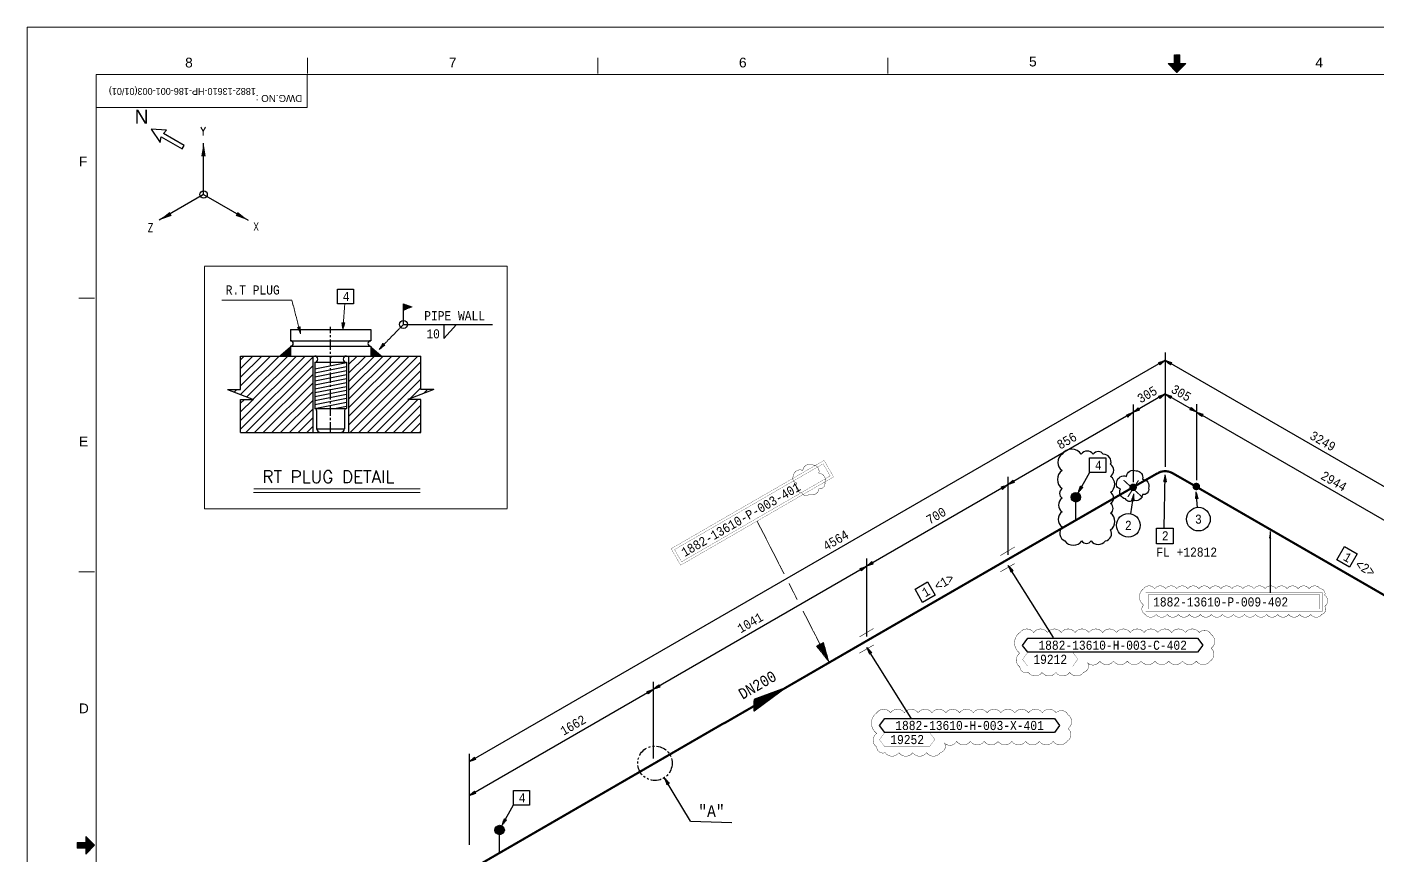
# Model space of a CAD drawing. Header units: inches. Extents: x 2106 to 2947, y -14 to 580.
# Drawn here: x 2106.2 to 2595.8, y 279.7 to 580.2 of the extents above; entities that cross this region are included whole.
import ezdxf
from ezdxf.enums import TextEntityAlignment as Align

# ---------------------------------------------------------------- set-up
doc = ezdxf.new("R2010")
doc.units = ezdxf.units.IN
doc.header["$MEASUREMENT"] = 0
for name, pattern in [('CENTER', [2, 1.25, -0.25, 0.25, -0.25]), ('PHANTOM2', [1.25, 0.625, -0.125, 0.125, -0.125, 0.125, -0.125]), ('Solid', [1, 1, 0])]:
    doc.linetypes.add(name, pattern=pattern)
for name, color, linetype in [('1', 7, 'Continuous'), ('2', 2, 'Continuous'), ('3', 7, 'Continuous'), ('4', 7, 'Continuous'), ('BG 0 -1', 7, 'Continuous'), ('Border', 7, 'Continuous'), ('CO', 7, 'Continuous'), ('DIM-LINES', 7, 'Continuous'), ('DIM-TEXT', 7, 'Continuous'), ('FITTINGS', 7, 'Continuous'), ('FRAME', 7, 'Continuous'), ('ISO-TEXT', 7, 'Continuous'), ('NOZZLES', 7, 'Continuous'), ('Rev.4', 6, 'Continuous'), ('WELDS', 7, 'Continuous')]:
    doc.layers.add(name, color=color, linetype=linetype)
for name, color, linetype, lineweight in [('materialLabel', 2, 'Solid', 13), ('spool', 2, 'Solid', 13), ('weldCyanLabel', 4, 'Solid', 13), ('weldDimension', 2, 'Solid', 13)]:
    doc.layers.add(name, color=color, linetype=linetype, lineweight=lineweight)
doc.styles.add('Arial', font='arial.ttf')
doc.styles.add('fixedText', font='MONOTXT8.shx', dxfattribs={"width": 0.85})
doc.styles.add('MONOTXT', font='MONOTXT.shx', dxfattribs={"width": 0.8})
doc.styles.add('ROMANS', font='romans.shx', dxfattribs={"width": 0.8})
doc.styles.get("Standard").update_dxf_attribs({"font": 'arial.ttf'})
doc.dimstyles.new('ISO-25', dxfattribs={"dimtxt": 2.5, "dimasz": 2.5, "dimexe": 1.25, "dimexo": 0.625, "dimtad": 1, "dimtxsty": 'Standard', "dimcen": 2.5, "dimclre": 4, "dimadec": 0, "dimazin": 0, "dimtfac": 1, "dimtmove": 0, "dimatfit": 3, "dimfxl": 1, "dimarcsym": 0})

# ---------------------------------------------------------------- blocks, each defined once
blk = doc.blocks.new('block27')
at = {"layer": 'NOZZLES', "const_width": 0.8}
for points in [[(-15.4, 0), (-10.3, 2.9)], [(-5.1, 2.9), (0, 0)]]:
    blk.add_lwpolyline(points, dxfattribs=at)
at = {"layer": 'NOZZLES', "linetype": 'ByBlock', "const_width": 0.8}
for points in [[(-10.3, 2.9), (-9.307, 3.342)], [(-9.307, 3.342), (-8.243, 3.568)], [(-8.243, 3.568), (-7.156, 3.568)], [(-7.156, 3.568), (-6.093, 3.342)], [(-6.093, 3.342), (-5.1, 2.9)]]:
    blk.add_lwpolyline(points, dxfattribs=at)
at = {"flags": 1}
for tag in ['Tag', 'UCI', 'Pipe Ref', 'Description', 'Key']:
    blk.add_attdef(tag, (0, 0), '', height=1, dxfattribs=at)
blk = doc.blocks.new('block29')
at = {"layer": 'FITTINGS', "color": 2, "linetype": 'ByBlock', "const_width": 0.2}
for points in [[(-5.2, -3.1), (0, 0)], [(0, -6), (-5.2, -9)]]:
    blk.add_lwpolyline(points, dxfattribs=at)
at = {"flags": 1}
for tag in ['Tag', 'Pipe Ref', 'Description', 'UCI', 'Key']:
    blk.add_attdef(tag, (0, 0), '', height=1, dxfattribs=at)
blk = doc.blocks.new('block30')
at = {"layer": 'FITTINGS', "color": 2, "linetype": 'ByBlock', "const_width": 0.2}
for points in [[(-5.2, -3.1), (0, 0)], [(0, -6), (-5.2, -9)]]:
    blk.add_lwpolyline(points, dxfattribs=at)
at = {"flags": 1}
for tag in ['Tag', 'Pipe Ref', 'Description', 'UCI', 'Key']:
    blk.add_attdef(tag, (0, 0), '', height=1, dxfattribs=at)
blk = doc.blocks.new('block47')
at = {"layer": 'FITTINGS', "color": 2, "linetype": 'ByBlock', "const_width": 0.4}
for points in [[(0, 0), (-9.6, -7.1)], [(-9.5, -3.5), (0, 0)], [(-9.5, -3.7), (0, 0)], [(-9.6, -7.1), (-9.5, -3.5)], [(-0.8, -0.5), (-9.5, -7)], [(-9.5, -4), (-0.8, -0.5)], [(-1.6, -0.9), (-9.5, -6.7)], [(-9.5, -4.2), (-1.6, -0.9)], [(-2.6, -1.5), (-9.5, -6.5)], [(-9.5, -4.5), (-2.6, -1.5)], [(-3.5, -1.9), (-9.5, -6.3)], [(-9.5, -4.7), (-3.5, -1.9)], [(-4.5, -2.5), (-9.5, -6)], [(-9.5, -4.9), (-4.5, -2.5)], [(-5.3, -3), (-9.5, -5.8)], [(-9.5, -5.2), (-5.3, -3)], [(-6.3, -3.5), (-9.5, -5.5)], [(-9.5, -5.4), (-6.3, -3.5)], [(-9.5, -7), (-9.5, -3.7)], [(-9.5, -6.7), (-9.5, -4)], [(-9.5, -6.5), (-9.5, -4.2)], [(-9.5, -6.3), (-9.5, -4.5)], [(-9.5, -6), (-9.5, -4.7)], [(-9.5, -5.8), (-9.5, -4.9)], [(-9.5, -5.5), (-9.5, -5.2)]]:
    blk.add_lwpolyline(points, dxfattribs=at)
at = {"flags": 1}
for tag in ['Pipe Ref', 'Description']:
    blk.add_attdef(tag, (0, 0), '', height=1, dxfattribs=at)

msp = doc.modelspace()

# ---------------------------------------------------------------- hatches: boundary and pattern name
at = {"linetype": 'Continuous'}
for points in [[(2486.34, 411.42), (2486.49, 411.41), (2486.64, 411.39), (2486.78, 411.36), (2486.92, 411.31), (2487.06, 411.26), (2487.19, 411.19), (2487.31, 411.11), (2487.43, 411.02), (2487.54, 410.92), (2487.64, 410.81), (2487.73, 410.69), (2487.81, 410.57), (2487.88, 410.44), (2487.94, 410.3), (2487.98, 410.16), (2488.01, 410.01), (2488.03, 409.87), (2488.04, 409.72), (2488.03, 409.57), (2488.01, 409.43), (2487.98, 409.28), (2487.94, 409.14), (2487.88, 409), (2487.81, 408.87), (2487.73, 408.75), (2487.64, 408.63), (2487.54, 408.52), (2487.43, 408.42), (2487.31, 408.33), (2487.19, 408.25), (2487.06, 408.18), (2486.92, 408.13), (2486.78, 408.08), (2486.64, 408.05), (2486.49, 408.03), (2486.34, 408.02), (2486.19, 408.03), (2486.05, 408.05), (2485.9, 408.08), (2485.76, 408.13), (2485.63, 408.18), (2485.49, 408.25), (2485.37, 408.33), (2485.25, 408.42), (2485.14, 408.52), (2485.04, 408.63), (2484.95, 408.75), (2484.87, 408.87), (2484.81, 409), (2484.75, 409.14), (2484.7, 409.28), (2484.67, 409.43), (2484.65, 409.57), (2484.65, 409.72), (2484.65, 409.87), (2484.67, 410.01), (2484.7, 410.16), (2484.75, 410.3), (2484.81, 410.44), (2484.87, 410.57), (2484.95, 410.69), (2485.04, 410.81), (2485.14, 410.92), (2485.25, 411.02), (2485.37, 411.11), (2485.49, 411.19), (2485.63, 411.26), (2485.76, 411.31), (2485.9, 411.36), (2486.05, 411.39), (2486.19, 411.41)], [(2277.52, 290.84), (2277.67, 290.83), (2277.82, 290.81), (2277.96, 290.78), (2278.1, 290.74), (2278.24, 290.68), (2278.37, 290.61), (2278.5, 290.53), (2278.61, 290.44), (2278.72, 290.34), (2278.82, 290.23), (2278.91, 290.12), (2278.99, 289.99), (2279.06, 289.86), (2279.12, 289.72), (2279.16, 289.58), (2279.19, 289.44), (2279.21, 289.29), (2279.22, 289.14), (2279.21, 289), (2279.19, 288.85), (2279.16, 288.71), (2279.12, 288.56), (2279.06, 288.43), (2278.99, 288.3), (2278.91, 288.17), (2278.82, 288.05), (2278.72, 287.95), (2278.61, 287.85), (2278.5, 287.76), (2278.37, 287.68), (2278.24, 287.61), (2278.1, 287.55), (2277.96, 287.51), (2277.82, 287.47), (2277.67, 287.46), (2277.52, 287.45), (2277.38, 287.46), (2277.23, 287.47), (2277.09, 287.51), (2276.94, 287.55), (2276.81, 287.61), (2276.68, 287.68), (2276.55, 287.76), (2276.43, 287.85), (2276.33, 287.95), (2276.23, 288.05), (2276.14, 288.17), (2276.06, 288.3), (2275.99, 288.43), (2275.93, 288.56), (2275.89, 288.71), (2275.85, 288.85), (2275.84, 289), (2275.83, 289.14), (2275.84, 289.29), (2275.85, 289.44), (2275.89, 289.58), (2275.93, 289.72), (2275.99, 289.86), (2276.06, 289.99), (2276.14, 290.12), (2276.23, 290.23), (2276.33, 290.34), (2276.43, 290.44), (2276.55, 290.53), (2276.68, 290.61), (2276.81, 290.68), (2276.94, 290.74), (2277.09, 290.78), (2277.23, 290.81), (2277.38, 290.83)]]:
    msp.add_hatch(color=2, dxfattribs=at).paths.add_polyline_path(points)
at = {"layer": '4'}
h = msp.add_hatch(dxfattribs=at)
h.set_pattern_fill('ANSI31', color=4, scale=0.7, style=0)
h.set_pattern_definition([(45, (5490.4044, -12568.3117), (-1.57154482, 1.57154482), [])])
h.paths.add_polyline_path([(2244.19, 445.21), (2253.62, 448.75), (2248.91, 448.75), (2248.91, 460.91), (2222.92, 460.91), (2222.75, 460.74), (2222.75, 433.22), (2248.77, 433.22), (2248.91, 433.36), (2248.91, 445.21)])
h.paths.add_polyline_path([(2188.33, 445.21), (2183.61, 445.21), (2183.61, 433.22), (2209.77, 433.22), (2209.77, 460.91), (2183.61, 460.91), (2183.61, 448.75), (2178.9, 448.75)])
at = {"layer": 'weldCyanLabel'}
h = msp.add_hatch(color=2, dxfattribs=at)
h.dxf.hatch_style = 1
h.paths.add_polyline_path([(2242.67, 479.79), (2242.67, 477.51), (2245.87, 478.73)])
at = {"layer": 'WELDS'}
h = msp.add_hatch(color=2, dxfattribs=at)
edge = h.paths.add_edge_path(flags=0)
edge.add_arc((2507.11, 413.33), 1.38, 180, 540, ccw=False)
h = msp.add_hatch(color=2, dxfattribs=at)
edge = h.paths.add_edge_path(flags=0)
edge.add_arc((2530, 413.63), 1.38, 180, 540, ccw=False)

# ---------------------------------------------------------------- linework, layer by layer
at = {"color": 2}
for p, q in [((2201.74, 464.49), (2201.74, 460.91)), ((2230.78, 464.49), (2230.78, 460.91)), ((2486.34, 401.42), (2486.34, 409.33)), ((2277.52, 280.85), (2277.52, 288.75))]:
    msp.add_line(p, q, dxfattribs=at)
at = {"color": 2, "linetype": 'Continuous'}
for centre in [(2486.34, 409.72), (2277.52, 289.14)]:
    msp.add_circle(centre, 1.7, dxfattribs=at)
at = {"layer": '1', "color": 1, "linetype": 'CENTER', "ltscale": 3}
msp.add_line((2216.26, 433.22), (2216.26, 471.47), dxfattribs=at)
at = {"layer": '1', "color": 1}
msp.add_lwpolyline([(2501.24, 415.28, -0.520567), (2504.7, 417.29, -0.520567), (2508.16, 419.31, -0.520567), (2510.46, 416.31, -0.520567), (2512.7, 412.99, -0.520567), (2510.54, 410.69, -0.520567), (2507.06, 408.71, -0.520567), (2504.33, 409.18, -0.520567), (2502.52, 412.75, -0.520567)], format="xyb", close=True, dxfattribs=at)
at = {"layer": '2', "color": 4}
for p, q in [((2518.69, 459.37), (2632.57, 393.63)), ((2518.69, 447.19), (2632.57, 381.44))]:
    msp.add_line(p, q, dxfattribs=at)
at = {"layer": '2', "color": 2}
for p, q in [((2333.26, 315.09), (2333.26, 342.9)), ((2346.63, 292.38), (2361.72, 291.89))]:
    msp.add_line(p, q, dxfattribs=at)
at = {"layer": '2', "color": 4}
for points in [[(2218.7, 485.19), (2224.6, 485.19), (2224.6, 479.83), (2218.7, 479.83)], [(2491.3, 424.03), (2497.2, 424.03), (2497.2, 418.67), (2491.3, 418.67)], [(2515.54, 398.48), (2521.64, 398.48), (2521.64, 392.87), (2515.54, 392.87)], [(2583.66, 391.85), (2588.23, 389.21), (2585.46, 384.4), (2580.89, 387.04)], [(2428.05, 376.39), (2432.61, 379.03), (2435.39, 374.22), (2430.82, 371.59)], [(2282.48, 303.46), (2288.39, 303.46), (2288.39, 298.09), (2282.48, 298.09)]]:
    msp.add_lwpolyline(points, close=True, dxfattribs=at)
at = {"layer": '2', "color": 1}
msp.add_lwpolyline([(2481.36, 425.34, 0.520567), (2481.36, 419.43, 0.520567), (2481.36, 412.88, 0.520567), (2481.36, 409.39, 0.520567), (2481.36, 404.46, 0.520567), (2481.36, 399.01, 0.520567), (2482.37, 393.93, 0.520567), (2488.45, 393.93, 0.520567), (2491.89, 393.93, 0.520567), (2497.03, 393.93, 0.520567), (2498.94, 397.92, 0.520567), (2498.94, 403.96, 0.520567), (2498.94, 407.42, 0.520567), (2498.94, 411.55, 0.520567), (2498.94, 417.31, 0.520567), (2498.94, 421.69, 0.520567), (2496.28, 425.34, 0.520567), (2492.61, 425.34, 0.520567), (2488.3, 425.34, 0.520567)], format="xyb", close=True, dxfattribs=at)
at = {"layer": '2', "color": 4}
for centre in [(2505.36, 399.57), (2530.76, 401.8)]:
    msp.add_circle(centre, 4.29, dxfattribs=at)
at = {"layer": '2', "color": 3, "linetype": 'PHANTOM2', "ltscale": 6}
msp.add_circle((2333.78, 313.34), 6.24, dxfattribs=at)
at = {"layer": '3', "color": 2}
for p, q in [((2242.67, 472.38), (2242.67, 479.79)), ((2242.67, 472.38), (2274.89, 472.38)), ((2257.32, 467.29), (2261.85, 472.38)), ((2257.32, 472.38), (2257.32, 467.29))]:
    msp.add_line(p, q, dxfattribs=at)
at = {"layer": '3', "color": 3}
for p, q in [((2201.74, 470.57), (2201.74, 466.45)), ((2201.74, 470.57), (2230.78, 470.57)), ((2230.78, 470.57), (2230.78, 466.45)), ((2201.74, 466.45), (2230.78, 466.45)), ((2183.61, 448.75), (2183.61, 460.91)), ((2183.61, 460.91), (2248.91, 460.91)), ((2201.74, 464.49), (2230.78, 464.49)), ((2209.77, 460.91), (2209.77, 433.22)), ((2222.75, 460.91), (2222.75, 433.22)), ((2248.91, 448.75), (2248.91, 460.91)), ((2210.49, 458.65), (2221.99, 458.65)), ((2210.49, 458.65), (2210.49, 441.88)), ((2210.49, 456.3), (2221.99, 458.59)), ((2210.49, 454.86), (2221.99, 457.15)), ((2210.49, 453.42), (2221.99, 455.71)), ((2221.99, 458.65), (2221.99, 441.88)), ((2210.49, 451.97), (2221.99, 454.27)), ((2210.49, 450.53), (2221.99, 452.82)), ((2210.49, 449.09), (2221.99, 451.38)), ((2178.9, 448.75), (2183.61, 448.75)), ((2178.9, 448.75), (2188.33, 445.21)), ((2210.49, 447.65), (2221.99, 449.94)), ((2210.49, 446.21), (2221.99, 448.5)), ((2210.49, 444.76), (2221.99, 447.06)), ((2210.49, 443.32), (2221.99, 445.61)), ((2253.62, 448.75), (2244.19, 445.21)), ((2253.62, 448.75), (2248.91, 448.75)), ((2183.61, 445.21), (2188.33, 445.21)), ((2183.61, 433.22), (2183.61, 445.21)), ((2210.49, 441.88), (2221.99, 444.17)), ((2210.49, 441.88), (2221.99, 441.88)), ((2211.19, 441.18), (2211.19, 434.5)), ((2217.72, 441.88), (2221.99, 442.73)), ((2221.33, 441.18), (2221.33, 434.5)), ((2248.91, 445.21), (2244.19, 445.21)), ((2248.91, 433.22), (2248.91, 445.21)), ((2183.61, 433.22), (2248.91, 433.22)), ((2211.19, 434.5), (2221.33, 434.5))]:
    msp.add_line(p, q, dxfattribs=at)
at = {"layer": '3'}
msp.add_line((2212.39, 433.22), (2220.14, 433.22), dxfattribs=at)
at = {"layer": '3', "color": 3}
msp.add_lwpolyline([(2215.97, 460.91, 0.589, 0.589, 1.191456), (2216.55, 460.91, 0, 0, 0)], format="xyseb", dxfattribs=at)
for centre, radius, start, end in [((2201.74, 465.47), 0.982, 270, 90), ((2230.78, 465.47), 0.982, 90, 270), ((2210.49, 459.78), 1.13, 270, 90), ((2221.99, 459.78), 1.13, 90, 270), ((2210.49, 441.18), 0.7, 0, 90), ((2222.04, 441.18), 0.703, 93.9739, 179.9026), ((2212.9, 434.9), 1.76, 193.1432, 252.9181), ((2219.62, 434.9), 1.76, 287.0819, 346.8568)]:
    msp.add_arc(centre, radius, start, end, dxfattribs=at)
at = {"layer": '4', "color": 2}
msp.add_circle((2242.67, 472.38), 1.44, dxfattribs=at)
at = {"layer": '4', "color": 4}
for points in [[(2201.74, 464.53), (2197.5, 460.91), (2201.74, 460.91)], [(2230.78, 464.53), (2235.02, 460.91), (2230.78, 460.91)]]:
    msp.add_solid(points, dxfattribs=at)
at = {"layer": 'BG 0 -1', "color": 7, "linetype": 'Continuous', "lineweight": 9}
for p, q in [((2106.24, -13.83), (2106.24, 580.17)), ((2106.24, 580.17), (2947.24, 580.17)), ((2207.94, 563.34), (2207.94, 569)), ((2313.06, 563.34), (2313.06, 569)), ((2418.19, 563.34), (2418.19, 569)), ((2521.93, 566.91), (2521.93, 570.09)), ((2521.93, 570.05), (2524.05, 567.93)), ((2521.93, 569.93), (2524.05, 567.8)), ((2521.93, 569.8), (2524.05, 567.68)), ((2521.93, 569.68), (2524.05, 567.55)), ((2521.93, 569.55), (2524.05, 567.43)), ((2521.93, 569.43), (2524.05, 567.3)), ((2521.93, 569.3), (2524.05, 567.18)), ((2521.93, 569.18), (2524.05, 567.05)), ((2521.93, 569.05), (2524.05, 566.93)), ((2521.93, 568.93), (2525.06, 565.8)), ((2521.93, 568.8), (2525, 565.73)), ((2521.93, 568.68), (2524.94, 565.67)), ((2521.93, 568.55), (2524.88, 565.61)), ((2521.93, 568.43), (2524.81, 565.54)), ((2521.93, 568.3), (2524.75, 565.48)), ((2521.93, 568.18), (2524.69, 565.42)), ((2521.93, 568.05), (2524.63, 565.36)), ((2522.02, 570.09), (2524.05, 568.05)), ((2522.14, 570.09), (2524.05, 568.18)), ((2522.27, 570.09), (2524.05, 568.3)), ((2522.39, 570.09), (2524.05, 568.43)), ((2522.52, 570.09), (2524.05, 568.55)), ((2522.64, 570.09), (2524.05, 568.68)), ((2522.77, 570.09), (2524.05, 568.81)), ((2522.89, 570.09), (2524.05, 568.93)), ((2523, 563.73), (2523, 569.39)), ((2523.02, 570.09), (2524.05, 569.06)), ((2523.14, 570.09), (2524.05, 569.18)), ((2523.27, 570.09), (2524.05, 569.31)), ((2523.39, 570.09), (2524.05, 569.43)), ((2523.52, 570.09), (2524.05, 569.56)), ((2523.64, 570.09), (2524.05, 569.68)), ((2523.77, 570.09), (2524.05, 569.81)), ((2523.89, 570.09), (2524.05, 569.93)), ((2524.02, 570.09), (2524.05, 570.06)), ((2524.05, 566.91), (2524.05, 570.09)), ((2519.81, 566.91), (2521.93, 566.91)), ((2522.99, 563.72), (2519.81, 566.91)), ((2519.82, 566.91), (2523, 563.73)), ((2519.95, 566.91), (2523.06, 563.79)), ((2520.07, 566.91), (2523.13, 563.86)), ((2520.2, 566.91), (2523.19, 563.92)), ((2520.32, 566.91), (2523.25, 563.98)), ((2520.45, 566.91), (2523.31, 564.04)), ((2520.57, 566.91), (2523.38, 564.11)), ((2520.7, 566.91), (2523.44, 564.17)), ((2520.82, 566.91), (2523.5, 564.23)), ((2520.95, 566.91), (2523.56, 564.29)), ((2521.07, 566.91), (2523.63, 564.36)), ((2521.2, 566.91), (2523.69, 564.42)), ((2521.32, 566.91), (2523.75, 564.48)), ((2521.45, 566.91), (2523.81, 564.54)), ((2521.57, 566.91), (2523.88, 564.61)), ((2521.7, 566.91), (2523.94, 564.67)), ((2521.82, 566.91), (2524, 564.73)), ((2521.93, 567.93), (2524.56, 565.29)), ((2521.93, 567.8), (2524.5, 565.23)), ((2521.93, 567.68), (2524.44, 565.17)), ((2521.93, 567.55), (2524.38, 565.11)), ((2521.93, 567.43), (2524.31, 565.04)), ((2521.93, 567.3), (2524.25, 564.98)), ((2521.93, 567.18), (2524.19, 564.92)), ((2521.93, 567.05), (2524.13, 564.86)), ((2521.93, 566.93), (2524.06, 564.79)), ((2526.18, 566.91), (2522.99, 563.72)), ((2524.05, 566.91), (2526.18, 566.91)), ((2524.08, 566.91), (2525.13, 565.86)), ((2524.2, 566.91), (2525.19, 565.92)), ((2524.33, 566.91), (2525.25, 565.98)), ((2524.45, 566.91), (2525.31, 566.05)), ((2524.58, 566.91), (2525.38, 566.11)), ((2524.7, 566.91), (2525.44, 566.17)), ((2524.83, 566.91), (2525.5, 566.23)), ((2524.95, 566.91), (2525.56, 566.3)), ((2525.08, 566.91), (2525.63, 566.36)), ((2525.2, 566.91), (2525.69, 566.42)), ((2525.33, 566.91), (2525.75, 566.48)), ((2525.45, 566.91), (2525.81, 566.55)), ((2525.58, 566.91), (2525.88, 566.61)), ((2525.7, 566.91), (2525.94, 566.67)), ((2525.83, 566.91), (2526, 566.73)), ((2525.95, 566.91), (2526.06, 566.8)), ((2526.08, 566.91), (2526.13, 566.86)), ((2922.17, 562.92), (2131.35, 562.92)), ((2131.35, 562.92), (2131.35, 4.28)), ((2207.76, 550.95), (2207.76, 562.92)), ((2207.76, 550.95), (2131.35, 550.95)), ((2130.72, 481.88), (2125.07, 481.88)), ((2130.72, 382.74), (2125.07, 382.74)), ((2124.37, 283.12), (2125.91, 284.66)), ((2124.37, 283), (2126.03, 284.66)), ((2124.37, 282.87), (2126.16, 284.66)), ((2124.37, 282.75), (2126.28, 284.66)), ((2124.37, 282.62), (2126.41, 284.66)), ((2124.37, 284.66), (2124.37, 282.54)), ((2124.37, 284.62), (2124.41, 284.66)), ((2124.37, 284.5), (2124.53, 284.66)), ((2124.37, 284.37), (2124.66, 284.66)), ((2124.37, 284.25), (2124.78, 284.66)), ((2124.37, 284.12), (2124.91, 284.66)), ((2124.37, 284), (2125.03, 284.66)), ((2124.37, 283.87), (2125.16, 284.66)), ((2124.37, 283.75), (2125.28, 284.66)), ((2124.37, 283.62), (2125.41, 284.66)), ((2124.37, 283.5), (2125.53, 284.66)), ((2124.37, 283.37), (2125.66, 284.66)), ((2124.37, 283.25), (2125.78, 284.66)), ((2127.56, 284.66), (2124.37, 284.66)), ((2124.41, 282.54), (2126.53, 284.66)), ((2124.54, 282.54), (2126.66, 284.66)), ((2124.66, 282.54), (2126.78, 284.66)), ((2124.79, 282.54), (2126.91, 284.66)), ((2124.91, 282.54), (2127.03, 284.66)), ((2125.04, 282.54), (2127.16, 284.66)), ((2125.16, 282.54), (2127.28, 284.66)), ((2125.29, 282.54), (2127.41, 284.66)), ((2125.41, 282.54), (2127.53, 284.66)), ((2125.54, 282.54), (2128.67, 285.67)), ((2125.66, 282.54), (2128.73, 285.61)), ((2125.79, 282.54), (2128.79, 285.54)), ((2125.91, 282.54), (2128.86, 285.48)), ((2126.04, 282.54), (2128.92, 285.42)), ((2126.16, 282.54), (2128.98, 285.36)), ((2126.29, 282.54), (2129.04, 285.29)), ((2126.41, 282.54), (2129.11, 285.23)), ((2126.54, 282.54), (2129.17, 285.17)), ((2126.66, 282.54), (2129.23, 285.11)), ((2126.79, 282.54), (2129.29, 285.04)), ((2126.91, 282.54), (2129.36, 284.98)), ((2127.04, 282.54), (2129.42, 284.92)), ((2127.16, 282.54), (2129.48, 284.86)), ((2127.29, 282.54), (2129.54, 284.79)), ((2127.41, 282.54), (2129.61, 284.73)), ((2127.54, 282.54), (2129.67, 284.67)), ((2127.56, 286.78), (2130.74, 283.6)), ((2127.56, 284.66), (2127.56, 286.78)), ((2127.56, 286.68), (2127.61, 286.73)), ((2127.56, 286.56), (2127.67, 286.67)), ((2127.56, 286.43), (2127.73, 286.61)), ((2127.56, 286.31), (2127.79, 286.54)), ((2127.56, 286.18), (2127.86, 286.48)), ((2127.56, 286.06), (2127.92, 286.42)), ((2127.56, 285.93), (2127.98, 286.36)), ((2127.56, 285.81), (2128.04, 286.29)), ((2127.56, 285.68), (2128.11, 286.23)), ((2127.56, 285.56), (2128.17, 286.17)), ((2127.56, 285.43), (2128.23, 286.11)), ((2127.56, 285.31), (2128.29, 286.04)), ((2127.56, 285.18), (2128.36, 285.98)), ((2127.56, 285.06), (2128.42, 285.92)), ((2127.56, 284.93), (2128.48, 285.86)), ((2127.56, 284.81), (2128.54, 285.79)), ((2127.56, 284.68), (2128.61, 285.73)), ((2127.56, 282.43), (2129.73, 284.61)), ((2127.56, 282.31), (2129.79, 284.54)), ((2127.56, 282.18), (2129.86, 284.48)), ((2127.56, 282.06), (2129.92, 284.42)), ((2127.56, 281.93), (2129.98, 284.36)), ((2127.56, 281.81), (2130.04, 284.29)), ((2127.56, 281.68), (2130.11, 284.23)), ((2127.56, 281.56), (2130.17, 284.17)), ((2127.56, 281.43), (2130.23, 284.11)), ((2127.56, 281.31), (2130.29, 284.04)), ((2127.56, 281.18), (2130.36, 283.98)), ((2127.56, 282.54), (2124.37, 282.54)), ((2127.56, 281.06), (2130.42, 283.92)), ((2127.56, 280.93), (2130.48, 283.86)), ((2127.56, 280.81), (2130.54, 283.79)), ((2127.56, 280.68), (2130.61, 283.73)), ((2127.56, 280.56), (2130.67, 283.67)), ((2127.56, 280.43), (2130.73, 283.61)), ((2130.74, 283.6), (2127.56, 280.42)), ((2127.56, 280.42), (2127.56, 282.54))]:
    msp.add_line(p, q, dxfattribs=at)
at = {"layer": 'CO', "color": 2, "linetype": 'Continuous'}
for p, q in [((2222.75, 460.74), (2222.92, 460.91)), ((2248.77, 433.22), (2248.91, 433.36))]:
    msp.add_line(p, q, dxfattribs=at)
at = {"layer": 'DIM-LINES', "color": 2}
for p, q in [((2518.69, 462.25), (2518.69, 420.75)), ((2507.05, 443.35), (2507.05, 415.23)), ((2530.04, 443.46), (2530.04, 415.88)), ((2461.69, 417.16), (2461.69, 388.92)), ((2410.49, 387.6), (2410.49, 359.3)), ((2266.49, 316.75), (2266.49, 283.8))]:
    msp.add_line(p, q, dxfattribs=at)
at = {"layer": 'DIM-LINES', "color": 4}
for p, q in [((2518.69, 459.37), (2266.49, 313.87)), ((2518.69, 447.19), (2266.49, 301.58)), ((2491.29, 418.67), (2487.14, 411.4)), ((2518.35, 398.48), (2518.73, 417.82)), ((2530.42, 406.07), (2529.96, 411.76)), ((2506.23, 403.78), (2507.34, 410.96)), ((2478.22, 358.85), (2461.87, 384.96)), ((2426.61, 329.73), (2410.6, 355.3)), ((2346.63, 292.38), (2337.31, 307.97)), ((2282.47, 298.1), (2278.32, 290.82))]:
    msp.add_line(p, q, dxfattribs=at)
at = {"layer": 'FRAME', "color": 2, "linetype": 'Continuous', "lineweight": 30}
for p, q in [((2151.24, 543.17), (2154.44, 538.37)), ((2156.84, 542.77), (2151.24, 543.17)), ((2154.44, 538.37), (2154.84, 540.37)), ((2154.84, 540.37), (2162.44, 535.97)), ((2155.64, 541.57), (2156.84, 542.77)), ((2163.24, 537.17), (2155.64, 541.57)), ((2162.44, 535.97), (2163.24, 537.17)), ((2170.25, 519.47), (2170.25, 538.08)), ((2170.25, 519.47), (2170.25, 538.08)), ((2170.25, 519.47), (2154.14, 510.16)), ((2170.25, 519.47), (2154.14, 510.16)), ((2170.25, 519.47), (2186.37, 510.16)), ((2170.25, 519.47), (2186.37, 510.16))]:
    msp.add_line(p, q, dxfattribs=at)
msp.add_circle((2170.25, 519.47), 1.33, dxfattribs=at)
msp.add_circle((2170.25, 519.47), 1.33, dxfattribs=at)
for points in [[(2169.38, 533.34), (2170.97, 533.32), (2170.25, 538.08)], [(2169.38, 533.34), (2170.97, 533.32), (2170.25, 538.08)], [(2158.68, 511.77), (2157.91, 513.16), (2154.14, 510.16)], [(2158.68, 511.77), (2157.91, 513.16), (2154.14, 510.16)], [(2181.83, 511.77), (2182.6, 513.16), (2186.37, 510.16)], [(2181.83, 511.77), (2182.6, 513.16), (2186.37, 510.16)]]:
    msp.add_solid(points, dxfattribs=at)
at = {"layer": 'ISO-TEXT', "color": 2, "linetype": 'ByBlock', "const_width": 0.08, "flags": 128}
for points in [[(2343.12, 385.12), (2339.67, 391.1), (2395.09, 423.1), (2398.54, 417.12)], [(2343.45, 386.35), (2340.9, 390.77), (2394.76, 421.87), (2397.31, 417.45)], [(2511.64, 368.35), (2511.64, 375.25), (2575.64, 375.25), (2575.64, 368.35)], [(2512.54, 369.25), (2512.54, 374.35), (2574.74, 374.35), (2574.74, 369.25)], [(2468.93, 348.46), (2467.03, 350.96), (2468.93, 353.56), (2485.19, 353.56), (2487.09, 351.06), (2485.19, 348.46)], [(2417.06, 319.37), (2415.16, 321.87), (2417.06, 324.47), (2433.33, 324.47), (2435.23, 321.97), (2433.33, 319.37)]]:
    msp.add_lwpolyline(points, close=True, dxfattribs=at)
at = {"layer": 'ISO-TEXT', "color": 2, "linetype": 'ByBlock'}
for points in [[(2467.03, 356.06), (2468.93, 358.66), (2530.42, 358.66), (2532.32, 356.16), (2530.42, 353.56), (2468.93, 353.56)], [(2415.16, 326.97), (2417.06, 329.57), (2478.55, 329.57), (2480.45, 327.07), (2478.55, 324.47), (2417.06, 324.47)]]:
    msp.add_lwpolyline(points, close=True, dxfattribs=at)
at = {"layer": 'materialLabel', "color": 4, "flags": 128}
for points in [[(2202.2, 481.21), (2205.4, 468.98)], [(2221.39, 479.77), (2220.71, 470.47)], [(2205.4, 468.98), (2205.23, 471.52), (2204.27, 471.26), (2205.4, 468.98), (2205.27, 469.47), (2205.14, 471.49), (2204.37, 471.29), (2205.27, 469.47), (2205.14, 469.95), (2205.04, 471.47), (2204.46, 471.31), (2205.14, 469.95), (2205.01, 470.43), (2204.94, 471.44), (2204.56, 471.34), (2205.01, 470.43), (2204.88, 470.91), (2204.85, 471.42), (2204.65, 471.37), (2204.88, 470.91)], [(2220.71, 470.47), (2221.37, 472.92), (2220.38, 472.99), (2220.71, 470.47), (2220.74, 470.97), (2221.27, 472.93), (2220.48, 472.98), (2220.74, 470.97), (2220.78, 471.46), (2221.18, 472.94), (2220.58, 472.98), (2220.78, 471.46), (2220.81, 471.96), (2221.08, 472.94), (2220.68, 472.97), (2220.81, 471.96), (2220.84, 472.46), (2220.98, 472.95), (2220.78, 472.96), (2220.84, 472.46)], [(2242.67, 472.38), (2233.85, 463.34)], [(2233.85, 463.34), (2235.94, 464.78), (2235.22, 465.48), (2233.85, 463.34), (2234.19, 463.69), (2235.86, 464.85), (2235.29, 465.41), (2234.19, 463.69), (2234.54, 464.05), (2235.79, 464.92), (2235.36, 465.34), (2234.54, 464.05), (2234.88, 464.41), (2235.72, 464.99), (2235.43, 465.27), (2234.88, 464.41), (2235.23, 464.77), (2235.65, 465.06), (2235.5, 465.2), (2235.23, 464.77)]]:
    msp.add_lwpolyline(points, dxfattribs=at)
at = {"layer": 'NOZZLES', "const_width": 0.8}
for points in [[(2461.69, 387.22), (2510.99, 415.62)], [(2526.39, 415.62), (2632.57, 354.35)], [(2410.59, 357.72), (2461.69, 387.22)], [(2358.89, 327.82), (2410.59, 357.72)], [(2266.59, 274.52), (2358.89, 327.92)]]:
    msp.add_lwpolyline(points, dxfattribs=at)
at = {"layer": 'Rev.4', "color": 1, "const_width": 0.132}
for points in [[(2383.95, 417.42, -0.520567), (2387.4, 419.43, -0.520567), (2390.86, 421.44, -0.520567), (2393.17, 418.44, -0.520567), (2395.4, 415.12, -0.520567), (2393.24, 412.83, -0.520567), (2389.77, 410.84, -0.520567), (2387.03, 411.31, -0.520567), (2385.23, 414.88, -0.520567)], [(2510.9, 376.58, -0.520567), (2514.9, 376.58, -0.520567), (2518.9, 376.58, -0.520567), (2522.9, 376.58, -0.520567), (2526.9, 376.58, -0.520567), (2530.9, 376.58, -0.520567), (2534.9, 376.58, -0.520567), (2538.9, 376.58, -0.520567), (2542.9, 376.58, -0.520567), (2546.9, 376.58, -0.520567), (2550.9, 376.58, -0.520567), (2554.9, 376.58, -0.520567), (2558.9, 376.58, -0.520567), (2562.9, 376.58, -0.520567), (2566.9, 376.58, -0.520567), (2570.9, 376.58, -0.520567), (2574.9, 376.58, -0.520567), (2576.54, 374.22, -0.520567), (2576.54, 370.22, -0.520567), (2575.46, 367.3, -0.520567), (2571.46, 367.3, -0.520567), (2567.46, 367.3, -0.520567), (2563.46, 367.3, -0.520567), (2559.46, 367.3, -0.520567), (2555.46, 367.3, -0.520567), (2551.46, 367.3, -0.520567), (2547.46, 367.3, -0.520567), (2543.46, 367.3, -0.520567), (2539.46, 367.3, -0.520567), (2535.46, 367.3, -0.520567), (2531.46, 367.3, -0.520567), (2527.46, 367.3, -0.520567), (2523.46, 367.3, -0.520567), (2519.46, 367.3, -0.520567), (2515.46, 367.3, -0.520567), (2511.46, 367.3, -0.520567), (2510.9, 370.73, -0.520567)]]:
    msp.add_lwpolyline(points, format="xyb", close=True, dxfattribs=at)
for points in [[(2466.06, 360.7, -0.520567), (2471.06, 360.7, -0.520567), (2476.06, 360.7, -0.520567), (2481.06, 360.7, -0.520567), (2486.06, 360.7, -0.520567), (2491.06, 360.7, -0.520567), (2496.06, 360.7, -0.520567), (2501.06, 360.7, -0.520567), (2506.06, 360.7, -0.520567), (2511.06, 360.7, -0.520567), (2516.06, 360.7, -0.520567), (2521.06, 360.7, -0.520567), (2526.06, 360.7, -0.520567), (2531.06, 360.7, -0.520567), (2535.37, 360.01, -0.520567), (2535.37, 355.01, -0.520567), (2534.99, 350.38, -0.520567), (2529.99, 350.38, -0.520567), (2524.99, 350.38, -0.520567), (2519.99, 350.38, -0.520567), (2514.99, 350.38, -0.520567), (2509.99, 350.38, -0.520567), (2504.99, 350.38, -0.520567), (2499.99, 350.38, -0.520567), (2494.99, 350.38, -0.520567), (2490.57, 349.81, -0.520567), (2489.1, 346.28, -0.520567), (2484.1, 346.28, -0.520567), (2479.1, 346.28, -0.520567), (2474.1, 346.28, -0.520567), (2469.1, 346.28, -0.520567), (2466.06, 348.24, -0.520567), (2466.06, 353.24, -0.520567), (2466.06, 360.7, -0.520567)], [(2414.19, 331.61, -0.520567), (2419.19, 331.61, -0.520567), (2424.19, 331.61, -0.520567), (2429.19, 331.61, -0.520567), (2434.19, 331.61, -0.520567), (2439.19, 331.61, -0.520567), (2444.19, 331.61, -0.520567), (2449.19, 331.61, -0.520567), (2454.19, 331.61, -0.520567), (2459.19, 331.61, -0.520567), (2464.19, 331.61, -0.520567), (2469.19, 331.61, -0.520567), (2474.19, 331.61, -0.520567), (2479.19, 331.61, -0.520567), (2483.5, 330.92, -0.520567), (2483.5, 325.92, -0.520567), (2483.13, 321.29, -0.520567), (2478.13, 321.29, -0.520567), (2473.13, 321.29, -0.520567), (2468.13, 321.29, -0.520567), (2463.13, 321.29, -0.520567), (2458.13, 321.29, -0.520567), (2453.13, 321.29, -0.520567), (2448.13, 321.29, -0.520567), (2443.13, 321.29, -0.520567), (2438.7, 320.72, -0.520567), (2437.23, 317.19, -0.520567), (2432.23, 317.19, -0.520567), (2427.23, 317.19, -0.520567), (2422.23, 317.19, -0.520567), (2417.23, 317.19, -0.520567), (2414.19, 319.15, -0.520567), (2414.19, 324.15, -0.520567), (2414.19, 331.61, -0.520567)]]:
    msp.add_lwpolyline(points, format="xyb", dxfattribs=at)
at = {"layer": 'spool', "color": 4, "flags": 128}
msp.add_lwpolyline([(2396.79, 350.24), (2392.38, 355.82), (2394.86, 357.09), (2396.79, 350.24), (2396.16, 351.49), (2392.63, 355.95), (2394.62, 356.96), (2396.16, 351.49), (2395.52, 352.73), (2392.88, 356.08), (2394.37, 356.84), (2395.52, 352.73), (2394.89, 353.97), (2393.12, 356.2), (2394.12, 356.71), (2394.89, 353.97), (2394.26, 355.21), (2393.37, 356.33), (2393.87, 356.58), (2394.26, 355.21)], dxfattribs=at)
at = {"layer": 'weldCyanLabel'}
for p, q in [((2202.2, 481.21), (2176.84, 481.21)), ((2380.58, 382), (2370.82, 401.11)), ((2385.33, 372.69), (2382.39, 378.46)), ((2396.79, 350.24), (2387.47, 368.5))]:
    msp.add_line(p, q, dxfattribs=at)
at = {"layer": 'weldCyanLabel', "color": 2}
for p, q in [((2242.67, 479.79), (2245.87, 478.73)), ((2245.87, 478.73), (2242.67, 477.51)), ((2188.36, 411.5), (2248.74, 411.5)), ((2188.42, 412.81), (2248.71, 412.81))]:
    msp.add_line(p, q, dxfattribs=at)
msp.add_lwpolyline([(2170.59, 493.52), (2280.25, 493.52), (2280.25, 405.53), (2170.59, 405.53)], close=True, dxfattribs=at)
at = {"layer": 'weldDimension', "color": 4, "flags": 128}
for points in [[(2518.69, 459.37), (2516.78, 457.7), (2516.28, 458.56), (2518.69, 459.37), (2518.26, 459.13), (2516.73, 457.78), (2516.33, 458.47), (2518.26, 459.13), (2517.83, 458.88), (2516.68, 457.87), (2516.38, 458.39), (2517.83, 458.88), (2517.4, 458.63), (2516.63, 457.96), (2516.43, 458.3), (2517.4, 458.63), (2516.96, 458.38), (2516.58, 458.04), (2516.48, 458.22), (2516.96, 458.38)], [(2518.69, 459.37), (2521.1, 458.56), (2520.6, 457.7), (2518.69, 459.37), (2519.12, 459.13), (2521.05, 458.47), (2520.65, 457.78), (2519.12, 459.13), (2519.55, 458.88), (2521, 458.39), (2520.7, 457.87), (2519.55, 458.88), (2519.99, 458.63), (2520.95, 458.3), (2520.75, 457.96), (2519.99, 458.63), (2520.42, 458.38), (2520.9, 458.22), (2520.8, 458.04), (2520.42, 458.38)], [(2518.69, 447.19), (2516.78, 445.51), (2516.28, 446.37), (2518.69, 447.19), (2518.26, 446.94), (2516.73, 445.6), (2516.33, 446.29), (2518.26, 446.94), (2517.83, 446.69), (2516.68, 445.68), (2516.38, 446.2), (2517.83, 446.69), (2517.4, 446.44), (2516.63, 445.77), (2516.43, 446.11), (2517.4, 446.44), (2516.96, 446.19), (2516.58, 445.86), (2516.48, 446.03), (2516.96, 446.19)], [(2518.69, 447.19), (2521.1, 446.37), (2520.6, 445.51), (2518.69, 447.19), (2519.12, 446.94), (2521.05, 446.29), (2520.65, 445.6), (2519.12, 446.94), (2519.55, 446.69), (2521, 446.2), (2520.7, 445.68), (2519.55, 446.69), (2519.99, 446.44), (2520.95, 446.11), (2520.75, 445.77), (2519.99, 446.44), (2520.42, 446.19), (2520.9, 446.03), (2520.8, 445.86), (2520.42, 446.19)], [(2507.05, 440.47), (2509.46, 441.28), (2508.96, 442.15), (2507.05, 440.47), (2507.48, 440.72), (2509.41, 441.37), (2509.01, 442.06), (2507.48, 440.72), (2507.91, 440.97), (2509.36, 441.45), (2509.06, 441.97), (2507.91, 440.97), (2508.35, 441.22), (2509.31, 441.54), (2509.11, 441.89), (2508.35, 441.22), (2508.78, 441.46), (2509.26, 441.63), (2509.16, 441.8), (2508.78, 441.46)], [(2530.04, 440.63), (2528.14, 442.31), (2527.64, 441.45), (2530.04, 440.63), (2529.61, 440.88), (2528.09, 442.22), (2527.69, 441.53), (2529.61, 440.88), (2529.18, 441.13), (2528.04, 442.14), (2527.74, 441.62), (2529.18, 441.13), (2528.75, 441.38), (2527.99, 442.05), (2527.79, 441.71), (2528.75, 441.38), (2528.32, 441.63), (2527.94, 441.97), (2527.84, 441.79), (2528.32, 441.63)], [(2507.05, 440.47), (2505.14, 438.79), (2504.64, 439.65), (2507.05, 440.47), (2506.62, 440.22), (2505.09, 438.88), (2504.69, 439.57), (2506.62, 440.22), (2506.19, 439.97), (2505.04, 438.96), (2504.74, 439.48), (2506.19, 439.97), (2505.76, 439.72), (2504.99, 439.05), (2504.79, 439.39), (2505.76, 439.72), (2505.32, 439.47), (2504.94, 439.14), (2504.84, 439.31), (2505.32, 439.47)], [(2530.04, 440.63), (2532.45, 439.82), (2531.95, 438.96), (2530.04, 440.63), (2530.48, 440.38), (2532.4, 439.73), (2532, 439.04), (2530.48, 440.38), (2530.91, 440.14), (2532.35, 439.65), (2532.05, 439.13), (2530.91, 440.14), (2531.34, 439.89), (2532.3, 439.56), (2532.1, 439.21), (2531.34, 439.89), (2531.77, 439.64), (2532.25, 439.47), (2532.15, 439.3), (2531.77, 439.64)], [(2518.73, 417.82), (2518.19, 415.34), (2519.18, 415.32), (2518.73, 417.82), (2518.72, 417.32), (2518.29, 415.34), (2519.08, 415.32), (2518.72, 417.32), (2518.71, 416.83), (2518.39, 415.34), (2518.98, 415.33), (2518.71, 416.83), (2518.7, 416.33), (2518.49, 415.33), (2518.88, 415.33), (2518.7, 416.33), (2518.69, 415.83), (2518.58, 415.33), (2518.78, 415.33), (2518.69, 415.83)], [(2461.69, 414.28), (2459.78, 412.6), (2459.28, 413.46), (2461.69, 414.28), (2461.26, 414.03), (2459.73, 412.69), (2459.33, 413.38), (2461.26, 414.03), (2460.83, 413.78), (2459.68, 412.77), (2459.38, 413.29), (2460.83, 413.78), (2460.4, 413.53), (2459.63, 412.86), (2459.43, 413.21), (2460.4, 413.53), (2459.96, 413.28), (2459.58, 412.95), (2459.48, 413.12), (2459.96, 413.28)], [(2461.69, 414.28), (2464.1, 415.09), (2463.6, 415.96), (2461.69, 414.28), (2462.12, 414.53), (2464.05, 415.18), (2463.65, 415.87), (2462.12, 414.53), (2462.55, 414.78), (2464, 415.27), (2463.7, 415.78), (2462.55, 414.78), (2462.99, 415.03), (2463.95, 415.35), (2463.75, 415.7), (2462.99, 415.03), (2463.42, 415.28), (2463.9, 415.44), (2463.8, 415.61), (2463.42, 415.28)], [(2487.14, 411.4), (2488.81, 413.31), (2487.94, 413.81), (2487.14, 411.4), (2487.39, 411.83), (2488.72, 413.36), (2488.03, 413.76), (2487.39, 411.83), (2487.64, 412.26), (2488.64, 413.41), (2488.12, 413.71), (2487.64, 412.26), (2487.88, 412.69), (2488.55, 413.46), (2488.2, 413.66), (2487.88, 412.69), (2488.13, 413.13), (2488.46, 413.51), (2488.29, 413.61), (2488.13, 413.13)], [(2529.96, 411.76), (2529.67, 409.24), (2530.66, 409.32), (2529.96, 411.76), (2530, 411.27), (2529.77, 409.25), (2530.56, 409.31), (2530, 411.27), (2530.04, 410.77), (2529.87, 409.25), (2530.46, 409.3), (2530.04, 410.77), (2530.09, 410.27), (2529.97, 409.26), (2530.36, 409.3), (2530.09, 410.27), (2530.13, 409.78), (2530.07, 409.27), (2530.27, 409.29), (2530.13, 409.78)], [(2507.34, 410.96), (2506.47, 408.58), (2507.45, 408.42), (2507.34, 410.96), (2507.26, 410.47), (2506.56, 408.56), (2507.35, 408.44), (2507.26, 410.47), (2507.19, 409.98), (2506.66, 408.54), (2507.25, 408.45), (2507.19, 409.98), (2507.11, 409.48), (2506.76, 408.53), (2507.16, 408.47), (2507.11, 409.48), (2507.03, 408.99), (2506.86, 408.51), (2507.06, 408.48), (2507.03, 408.99)], [(2410.49, 384.72), (2408.58, 383.04), (2408.09, 383.9), (2410.49, 384.72), (2410.06, 384.47), (2408.53, 383.13), (2408.13, 383.82), (2410.06, 384.47), (2409.63, 384.22), (2408.48, 383.21), (2408.18, 383.73), (2409.63, 384.22), (2409.2, 383.97), (2408.43, 383.3), (2408.23, 383.64), (2409.2, 383.97), (2408.77, 383.72), (2408.38, 383.39), (2408.28, 383.56), (2408.77, 383.72)], [(2410.49, 384.72), (2412.9, 385.53), (2412.4, 386.4), (2410.49, 384.72), (2410.92, 384.97), (2412.85, 385.62), (2412.45, 386.31), (2410.92, 384.97), (2411.36, 385.22), (2412.8, 385.7), (2412.5, 386.22), (2411.36, 385.22), (2411.79, 385.47), (2412.75, 385.79), (2412.55, 386.14), (2411.79, 385.47), (2412.22, 385.71), (2412.7, 385.88), (2412.6, 386.05), (2412.22, 385.71)], [(2461.87, 384.96), (2462.77, 382.59), (2463.62, 383.12), (2461.87, 384.96), (2462.14, 384.54), (2462.86, 382.64), (2463.53, 383.06), (2462.14, 384.54), (2462.4, 384.12), (2462.94, 382.69), (2463.45, 383.01), (2462.4, 384.12), (2462.67, 383.7), (2463.03, 382.75), (2463.37, 382.96), (2462.67, 383.7), (2462.93, 383.28), (2463.11, 382.8), (2463.28, 382.91), (2462.93, 383.28)], [(2410.6, 355.3), (2411.5, 352.92), (2412.35, 353.45), (2410.6, 355.3), (2410.86, 354.87), (2411.59, 352.97), (2412.26, 353.4), (2410.86, 354.87), (2411.13, 354.45), (2411.67, 353.03), (2412.18, 353.34), (2411.13, 354.45), (2411.39, 354.03), (2411.75, 353.08), (2412.09, 353.29), (2411.39, 354.03), (2411.66, 353.61), (2411.84, 353.13), (2412.01, 353.24), (2411.66, 353.61)], [(2333.26, 340.13), (2331.35, 338.45), (2330.85, 339.31), (2333.26, 340.13), (2332.83, 339.88), (2331.3, 338.53), (2330.9, 339.23), (2332.83, 339.88), (2332.39, 339.63), (2331.25, 338.62), (2330.95, 339.14), (2332.39, 339.63), (2331.96, 339.38), (2331.2, 338.71), (2331, 339.05), (2331.96, 339.38), (2331.53, 339.13), (2331.15, 338.79), (2331.05, 338.97), (2331.53, 339.13)], [(2333.26, 340.13), (2335.67, 340.94), (2335.17, 341.8), (2333.26, 340.13), (2333.69, 340.38), (2335.62, 341.03), (2335.22, 341.72), (2333.69, 340.38), (2334.12, 340.62), (2335.57, 341.11), (2335.27, 341.63), (2334.12, 340.62), (2334.55, 340.87), (2335.52, 341.2), (2335.32, 341.55), (2334.55, 340.87), (2334.98, 341.12), (2335.47, 341.29), (2335.37, 341.46), (2334.98, 341.12)], [(2266.49, 313.87), (2268.9, 314.69), (2268.4, 315.55), (2266.49, 313.87), (2266.92, 314.12), (2268.85, 314.78), (2268.45, 315.47), (2266.92, 314.12), (2267.36, 314.37), (2268.8, 314.86), (2268.5, 315.38), (2267.36, 314.37), (2267.79, 314.62), (2268.75, 314.95), (2268.55, 315.29), (2267.79, 314.62), (2268.22, 314.87), (2268.7, 315.03), (2268.6, 315.21), (2268.22, 314.87)], [(2337.31, 307.97), (2338.16, 305.57), (2339.02, 306.08), (2337.31, 307.97), (2337.57, 307.54), (2338.25, 305.62), (2338.93, 306.03), (2337.57, 307.54), (2337.82, 307.11), (2338.33, 305.67), (2338.85, 305.98), (2337.82, 307.11), (2338.08, 306.68), (2338.42, 305.72), (2338.76, 305.93), (2338.08, 306.68), (2338.33, 306.25), (2338.5, 305.78), (2338.68, 305.88), (2338.33, 306.25)], [(2266.49, 301.58), (2268.9, 302.39), (2268.4, 303.26), (2266.49, 301.58), (2266.92, 301.83), (2268.85, 302.48), (2268.45, 303.17), (2266.92, 301.83), (2267.36, 302.08), (2268.8, 302.56), (2268.5, 303.08), (2267.36, 302.08), (2267.79, 302.33), (2268.75, 302.65), (2268.55, 303), (2267.79, 302.33), (2268.22, 302.57), (2268.7, 302.74), (2268.6, 302.91), (2268.22, 302.57)], [(2278.32, 290.82), (2279.99, 292.74), (2279.12, 293.23), (2278.32, 290.82), (2278.57, 291.25), (2279.9, 292.79), (2279.21, 293.18), (2278.57, 291.25), (2278.82, 291.69), (2279.82, 292.84), (2279.3, 293.13), (2278.82, 291.69), (2279.06, 292.12), (2279.73, 292.89), (2279.38, 293.08), (2279.06, 292.12), (2279.31, 292.55), (2279.64, 292.94), (2279.47, 293.03), (2279.31, 292.55)]]:
    msp.add_lwpolyline(points, dxfattribs=at)
at = {"layer": 'WELDS', "color": 2, "linetype": 'ByBlock', "const_width": 0.4}
for points in [[(2510.57, 409.64), (2503.65, 415.92)], [(2505.18, 409.88), (2509.03, 415.83)]]:
    msp.add_lwpolyline(points, dxfattribs=at)

# ---------------------------------------------------------------- block references
at = {"layer": 'FITTINGS'}
for name, p in [('block29', (2464.19, 391.72)), ('block30', (2413.09, 362.22))]:
    msp.add_blockref(name, p, dxfattribs=at)
at = {"layer": 'FITTINGS', "xscale": 1.2, "yscale": 1.2, "zscale": 1.2}
msp.add_blockref('block47', (2381.17, 340.7), dxfattribs=at)
at = {"layer": 'NOZZLES'}
msp.add_blockref('block27', (2526.39, 415.62), dxfattribs=at)

# ---------------------------------------------------------------- texts
at = {"layer": '2', "style": 'ROMANS'}
msp.add_text('RT PLUG DETAIL', height=4.4787, dxfattribs=at).set_placement((2191.56, 414.92))
at = {"layer": '2', "style": 'fixedText', "width": 0.85}
for s, p in [('3', (2530.76, 401.8)), ('2', (2505.36, 399.57))]:
    msp.add_text(s, height=3.3, dxfattribs=at).set_placement(p, align=Align.MIDDLE_CENTER)
at = {"layer": 'BG 0 -1', "color": 7, "style": 'Arial', "width": 1.008516}
for s, p in [('8', (2164.92, 567.29)), ('7', (2260.5, 567.29)), ('6', (2365.63, 567.29)), ('5', (2470.75, 567.63)), ('4', (2574.52, 567.29))]:
    msp.add_text(s, height=3.54, dxfattribs=at).set_placement(p, align=Align.MIDDLE)
at = {"layer": 'BG 0 -1', "color": 4, "style": 'Arial', "width": 1.010263}
msp.add_text('DWG.NO : ', height=2.5, rotation=180, dxfattribs=at).set_placement((2205.99, 554.27), align=Align.MIDDLE_LEFT)
at = {"layer": 'BG 0 -1', "color": 7, "style": 'Arial'}
for s, width, p in [('F', 0.993934, (2125.08, 529.67)), ('E', 1.004063, (2125.08, 428.2)), ('D', 0.992063, (2125.08, 331.46))]:
    msp.add_text(s, height=3.54, dxfattribs=dict(at, width=width)).set_placement(p)
at = {"layer": 'Border', "color": 2, "linetype": 'Continuous', "style": 'ROMANS', "width": 0.8}
for s, p in [('Y', (2169.15, 540.85)), ('Y', (2169.15, 540.85)), ('X', (2188.26, 506.39)), ('X', (2188.26, 506.39)), ('Z', (2149.96, 505.94)), ('Z', (2149.96, 505.94))]:
    msp.add_text(s, height=2.97, dxfattribs=at).set_placement(p)
at = {"layer": 'DIM-TEXT', "color": 2, "style": 'MONOTXT', "width": 0.8566}
for s, rotation, p in [('305', 330, (2520.53, 447.94)), ('305', 30, (2509.81, 443.71)), ('856', 30, (2480.68, 426.98)), ('3249', -30, (2570.77, 431.12)), ('2944', -30, (2574.77, 416.58)), ('700', 30, (2433.34, 399.8)), ('4564', 30, (2395.91, 390.28)), ('1041', 30, (2364.88, 360.38)), ('1662', 30, (2300.7, 323.28))]:
    msp.add_text(s, height=3.3, rotation=rotation, dxfattribs=at).set_placement(p)
at = {"layer": 'FRAME', "color": 2, "style": 'Arial', "width": 0.94}
msp.add_text('1882-13610-HP-186-001-003(01/01) ', height=2.5, rotation=180, dxfattribs=at).set_placement((2189.17, 558.07))
at = {"layer": 'FRAME', "color": 2, "style": 'Arial', "width": 0.992063}
msp.add_text('N', height=5, dxfattribs=at).set_placement((2145.24, 545.17))
at = {"layer": 'ISO-TEXT', "color": 2, "style": 'MONOTXT', "width": 0.8566}
for s, p in [('R.T PLUG ', (2178.25, 483.22)), ('4', (2220.65, 480.87)), ('PIPE WALL', (2250.2, 473.9)), ('4', (2493.26, 419.71)), ('2', (2517.5, 394.1)), ('FL +12812', (2515.51, 388.2)), ('1882-13610-P-009-402', (2514.34, 370.15)), ('4', (2284.44, 299.14))]:
    msp.add_text(s, height=3.3, dxfattribs=at).set_placement(p)
msp.add_text('10', height=3.3, dxfattribs=at).set_placement((2253.41, 468.97), align=Align.MIDDLE)
for s, height, rotation, p in [('1882-13610-P-003-401', 3.3, 30, (2344.55, 388.03)), ('1', 3.3, 330, (2582.93, 387.15)), ('<2>', 3.3, 330, (2587.24, 384.44)), ('1', 3.3, 30, (2431.75, 373.41)), ('<1>', 3.3, 30, (2436.25, 375.79)), ('DN200', 3.96, 30, (2365.56, 336.31))]:
    msp.add_text(s, height=height, rotation=rotation, dxfattribs=at).set_placement(p)
for s, p in [('1882-13610-H-003-C-402', (2499.68, 356.11)), ('19212', (2477.06, 351.01)), ('1882-13610-H-003-X-401', (2447.81, 327.02)), ('19252', (2425.2, 321.92))]:
    msp.add_text(s, height=3.3, dxfattribs=at).set_placement(p, align=Align.MIDDLE_CENTER)
at = {"layer": 'ISO-TEXT', "color": 3, "style": 'MONOTXT', "width": 0.8566}
msp.add_text('"A"', height=4.29, dxfattribs=at).set_placement((2349.51, 293.85))

# ---------------------------------------------------------------- leaders
at = {"layer": 'DIM-LINES', "color": 4}
msp.add_leader([(2556.73, 397.35), (2556.73, 375.12)], dimstyle='ISO-25', override={"dimgap": 0.625, "dimtad": 0}, dxfattribs=at)

doc.saveas('drawing.dxf')
